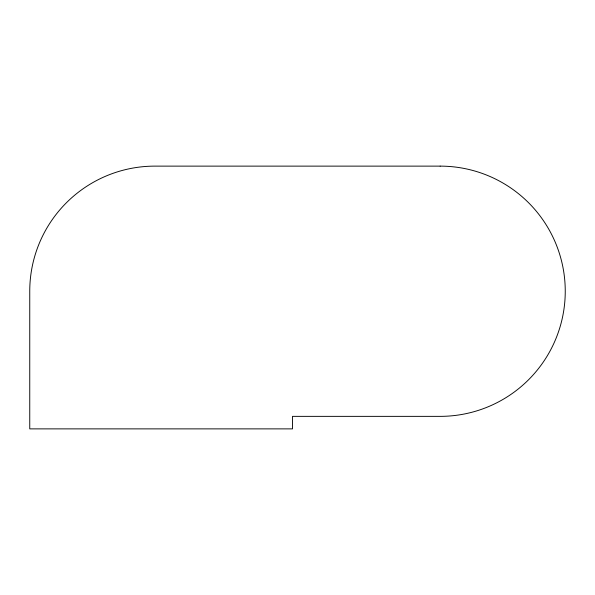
<?xml version="1.0" encoding="UTF-8"?>
<svg xmlns="http://www.w3.org/2000/svg" width="595" height="595" viewBox="0 0 595 595"><rect width="100%" height="100%" fill="white"/><g stroke="black" fill="none" stroke-linecap="round" stroke-linejoin="round"><path stroke-width="0.89" d="M440.136 166.124L154.864 166.124A125.114 125.114 0 0 0 29.75 291.245L29.75 428.876L292.495 428.876L292.495 416.359L440.136 416.359A125.114 125.114 0 0 0 565.25 291.245A125.114 125.114 0 0 0 440.136 166.124"/></g></svg>
